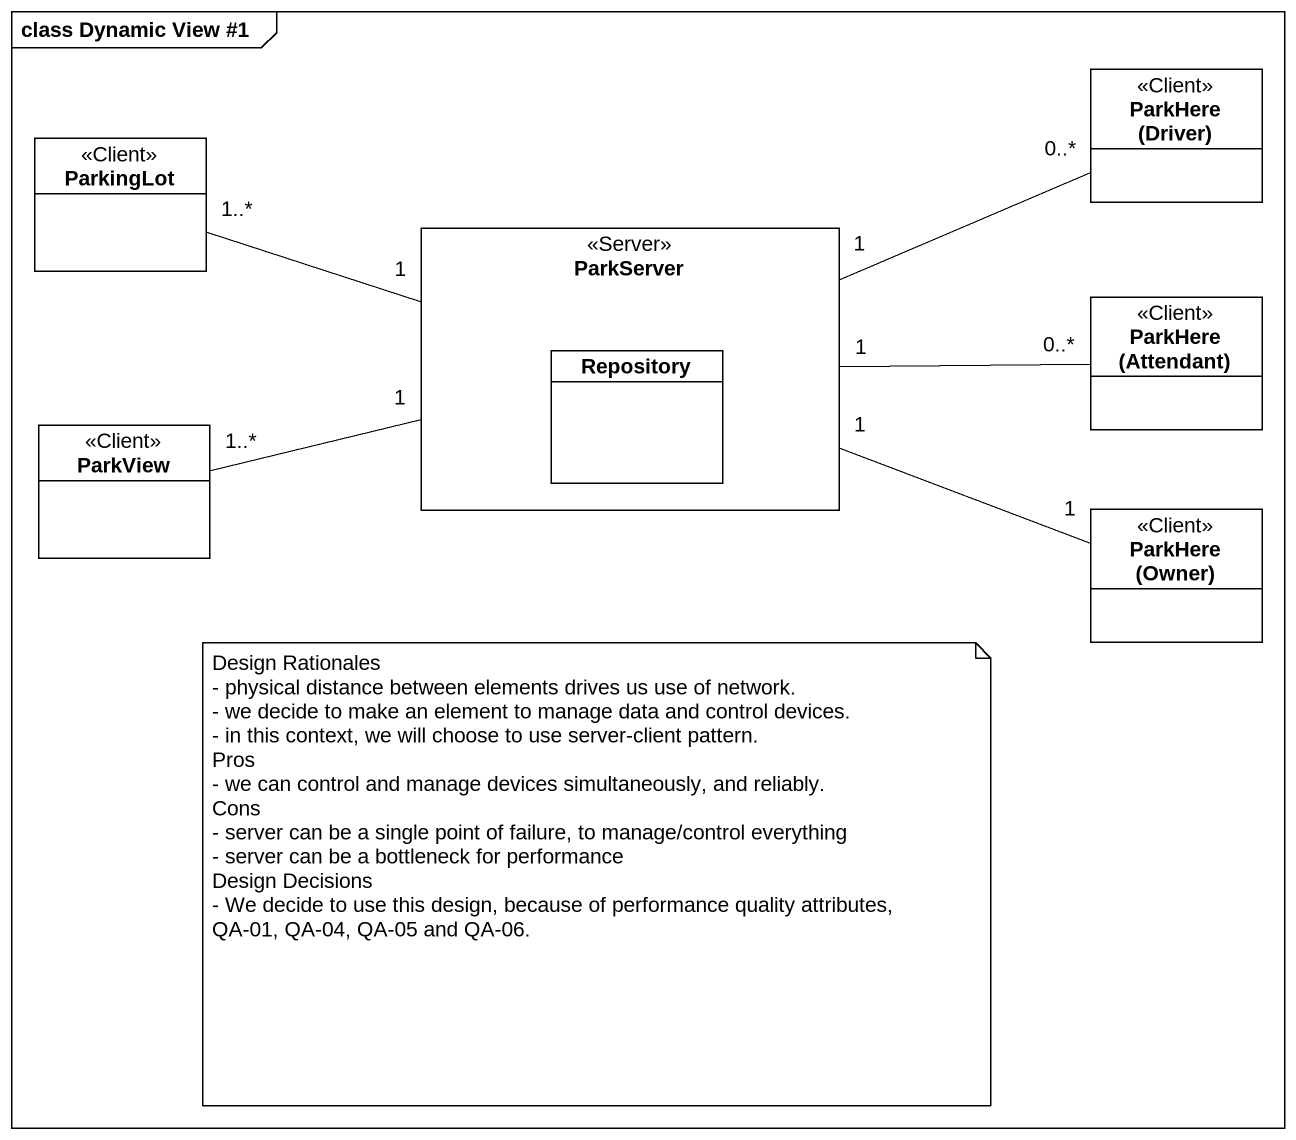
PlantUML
@startuml
mainframe class Dynamic View #1
hide circle
hide empty members
class "ParkHere (Driver)" as ParkHere_Driver <<Client>>
class ParkingLot <<Client>>
rectangle ParkServer <<Server>> {
  class Repository
}
class "ParkHere (Attendant)" as ParkHere_Attendant <<Client>>
class ParkView <<Client>>
class "ParkHere (Owner)" as ParkHere_Owner <<Client>>
ParkingLot "1..*" -right- "1" ParkServer
ParkServer "1" -right- "0..*" ParkHere_Driver
ParkServer "1" -right- "0..*" ParkHere_Attendant
ParkServer "1" -right- "1" ParkHere_Owner
ParkView "1..*" -right- "1" ParkServer
note as N1
  Design Rationales
  - physical distance between elements drives us use of network.
  - we decide to make an element to manage data and control devices.
  - in this context, we will choose to use server-client pattern.
  Pros
  - we can control and manage devices simultaneously, and reliably.
  Cons
  - server can be a single point of failure, to manage/control everything
  - server can be a bottleneck for performance
  Design Decisions
  - We decide to use this design, because of performance quality attributes, QA-01, QA-04, QA-05 and QA-06.
end note
@enduml
